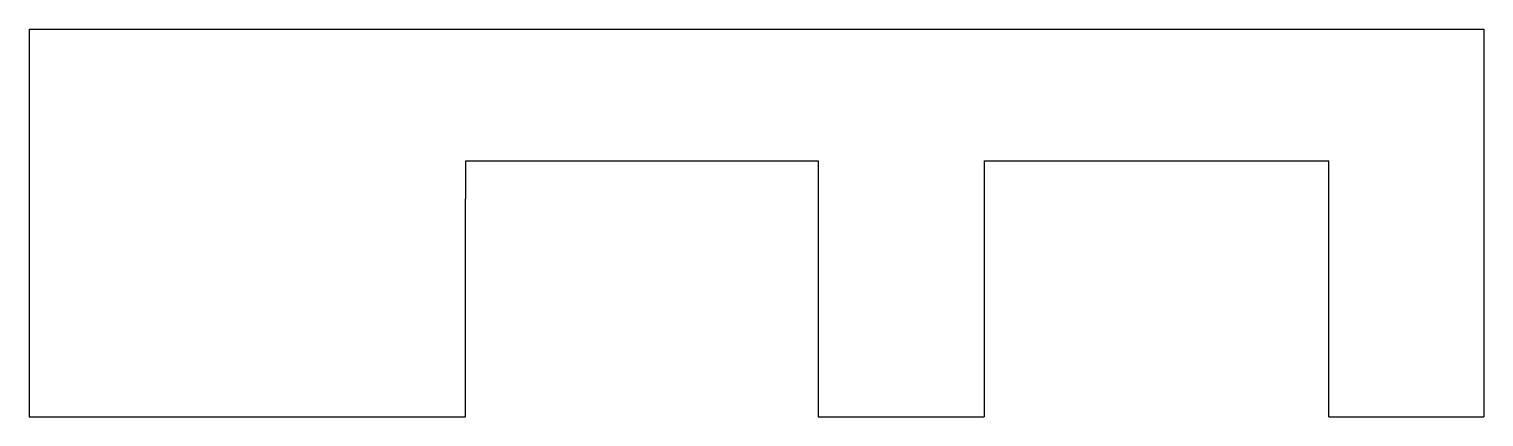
# Model space of a CAD drawing. Header units: millimetres. Extents: x -150 to 150, y 0 to 80.
import ezdxf

# ---------------------------------------------------------------- set-up
doc = ezdxf.new("R2010")
doc.units = ezdxf.units.MM

msp = doc.modelspace()

# ---------------------------------------------------------------- linework, layer by layer
at = {"color": 7, "linetype": 'Continuous', "lineweight": 25}
for p, q in [((-150, 80), (-150, 0)), ((-150, 80), (150, 80)), ((150, 80), (150, 0)), ((-59.97, 52.81), (12.7, 52.81)), ((-59.97, 45), (-59.97, 52.81)), ((12.7, 52.81), (12.7, 0)), ((46.93, 52.81), (46.93, 0)), ((46.93, 52.81), (118.03, 52.81)), ((118.03, 0), (118.03, 52.81)), ((-60, 45), (-59.97, 45)), ((-60, 0), (-60, 45)), ((-150, 0), (-60, 0)), ((12.7, 0), (46.93, 0)), ((118.03, 0), (150, 0))]:
    msp.add_line(p, q, dxfattribs=at)

doc.saveas('drawing.dxf')
